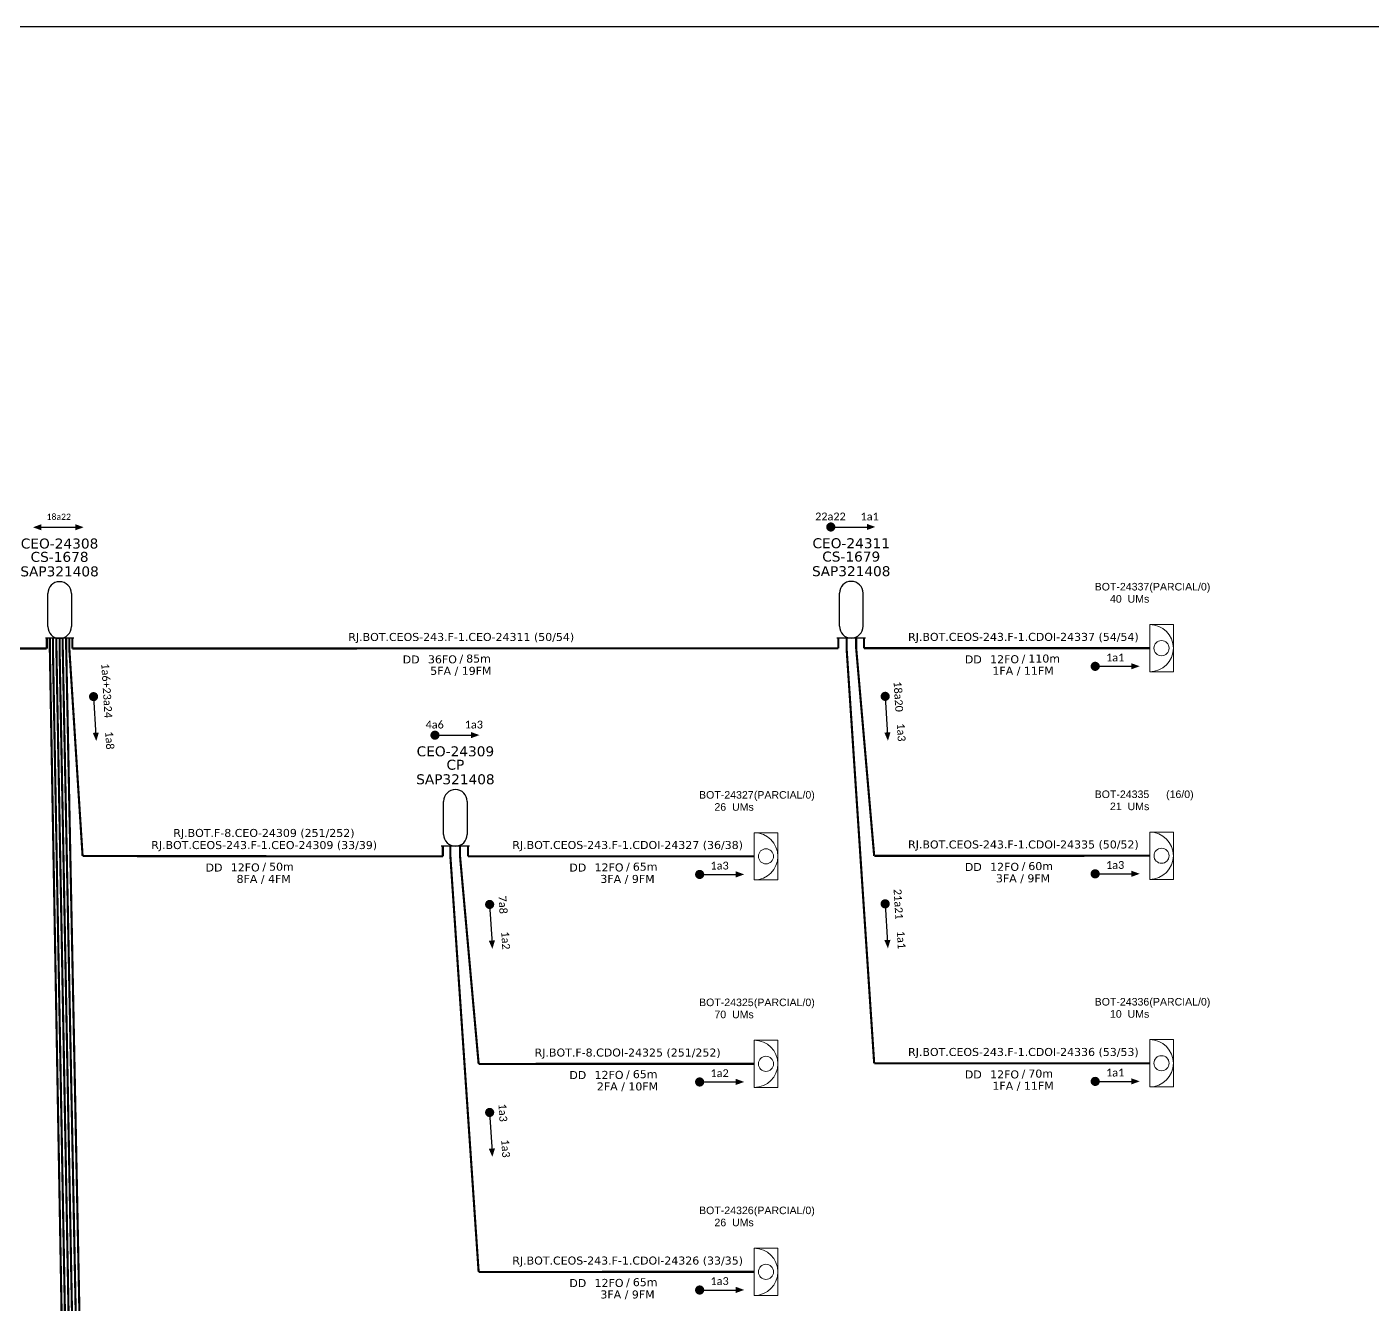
# Paper-space layout 'CDOI-24335' of a CAD drawing. Extents: x 1009 to 1848, y 3 to 597.
# Drawn here: x 1450.8 to 1633.1, y 423.7 to 596.8 of the extents above; entities that cross this region are included whole.
import ezdxf
from ezdxf.enums import TextEntityAlignment as Align

# ---------------------------------------------------------------- set-up
doc = ezdxf.new("R2010")
doc.units = 0
doc.header["$MEASUREMENT"] = 0
doc.layers.get('0').update_dxf_attribs({"linetype": 'CONTINUOUS'})
for name, color, linetype, lineweight in [("20.0-LEGENDA DOS CDO'S", 1, 'CONTINUOUS', 0), ('20.1-CDO_INTERIOR', 1, 'CONTINUOUS', 0), ('40.1-ETIQUETAS', 1, 'CONTINUOUS', 20)]:
    doc.layers.add(name, color=color, linetype=linetype, lineweight=lineweight)
for name, color, linetype in [('20.4-CEOS', 1, 'CONTINUOUS'), ('CAP a instalar', 1, 'CONTINUOUS'), ('SETA', 7, 'CONTINUOUS'), ('UNIFILAR', 7, 'CONTINUOUS')]:
    doc.layers.add(name, color=color, linetype=linetype)
doc.styles.add('ARIAL', font='arial.ttf')
doc.styles.add('siredit', font='verdana.ttf')

# ---------------------------------------------------------------- blocks, each defined once
blk = doc.blocks.new('SAN')
at = {"layer": 'SETA'}
blk.add_lwpolyline([(-2.58, 0), (6.02, 0)], dxfattribs=at)
for points in [[(-2.1, -0.66), (-3.93, 0), (-2.1, 0.67)], [(5.33, 0.68), (7.16, 0.01), (5.33, -0.65)]]:
    blk.add_solid(points, dxfattribs=at)
blk = doc.blocks.new('ETIQUETA_RS5F')
at = {"layer": '40.1-ETIQUETAS', "color": 0, "style": 'siredit'}
blk.add_text('/', height=1.5, dxfattribs=at).set_placement((1.55, -1.95), align=Align.MIDDLE_RIGHT)
for tag, p in [('ETIQUETA_R_SECUNDARIA', (1.18, 2.1)), ('ETIQUETA_R_PRIMARIA', (1.18, 4.1)), ('F_ATIVAS/F_MORTAS', (1.11, -4.24))]:
    blk.add_attdef(tag, text='', height=1.5, dxfattribs=at).set_placement(p, align=Align.MIDDLE_CENTER)
for tag, p in [('TIPO_CABO', (-6.62, -2.12)), ('CAP_CABO', (0.37, -2.09))]:
    blk.add_attdef(tag, text='', height=1.5, dxfattribs=at).set_placement(p, align=Align.MIDDLE_RIGHT)
blk.add_attdef('METROS', text='', height=1.5, dxfattribs=at).set_placement((2.11, -1.95), align=Align.MIDDLE_LEFT)
for tag, p in [('FUSÃO_1', (0.82, -8.39)), ('FUSÃO_2', (0.82, -10.6)), ('FUSÃO_3', (0.82, -12.93)), ('FUSÃO_4', (0.82, -15.14)), ('FUSÃO_5', (0.82, -17.16))]:
    blk.add_attdef(tag, text='', height=1.5, dxfattribs=at).set_placement(p, align=Align.CENTER)
blk = doc.blocks.new('CDOI_INT')
at = {"layer": '20.1-CDO_INTERIOR', "color": 0, "lineweight": 18}
blk.add_lwpolyline([(4.25, -4.25), (4.25, 4.25), (0, 4.25), (0, -4.25)], close=True, dxfattribs=at)
blk.add_circle((2.12, 0), 1.36, dxfattribs=at)
blk.add_arc((0, 0), 4.25, 270, 90, dxfattribs=at)
at = {"layer": "20.0-LEGENDA DOS CDO'S", "color": 0, "style": 'ARIAL'}
for tag, p in [('CDO_N', (-0.08, 10.38)), ('SPLITER_1', (21.18, 10.38)), ('SPLITER_2', (21.19, 8.68)), ('SAP', (-0.08, 6.23)), ('SURVEY', (-0.08, 8.2)), ('1:XX', (5.94, -2.22)), ('UMS', (5.94, -4.24))]:
    blk.add_attdef(tag, p, '', height=1.36, dxfattribs=at)
blk.add_attdef('FIBRAS_UTILIZADAS', text='', height=1.36, dxfattribs=at).set_placement((15.34, 10.38), align=Align.CENTER)

psp = doc.layouts.new('CDOI-24335')

# ---------------------------------------------------------------- linework, layer by layer
psp.add_lwpolyline([(1009.19, 2.75), (1847.76, 2.75), (1847.76, 596.75), (1009.19, 596.75), (1009.19, 2.75)])
at = {"const_width": 0.62, "elevation": 2.2}
for points in [[(1559.44, 528.98, 1), (1560.06, 528.98, 1)], [(1595.27, 510.1, 1), (1595.89, 510.1, 1)], [(1459.83, 506.3, 1), (1459.86, 505.69, 1)], [(1567.1, 506.34, 1), (1567.14, 505.72, 1)], [(1505.8, 500.77, 1), (1506.42, 500.77, 1)], [(1541.67, 481.9, 1), (1542.29, 481.9, 1)], [(1595.27, 481.98, 1), (1595.89, 481.98, 1)], [(1513.5, 478.14, 1), (1513.54, 477.52, 1)], [(1567.1, 478.22, 1), (1567.14, 477.6, 1)], [(1541.67, 453.77, 1), (1542.29, 453.77, 1)], [(1595.27, 453.85, 1), (1595.89, 453.85, 1)], [(1513.5, 449.95, 1), (1513.54, 449.33, 1)], [(1541.67, 425.58, 1), (1542.29, 425.58, 1)]]:
    psp.add_lwpolyline(points, format="xyb", close=True, dxfattribs=at)
at = {"layer": '20.1-CDO_INTERIOR', "color": 1, "lineweight": 18, "elevation": 2.2}
psp.add_lwpolyline([(1606.17, 481.23), (1606.17, 487.63), (1602.97, 487.63), (1602.97, 481.23)], close=True, dxfattribs=at)
at = {"layer": '20.1-CDO_INTERIOR', "color": 1, "lineweight": 18}
psp.add_circle((1604.57, 484.43, 2.2), 1.02, dxfattribs=at)
psp.add_arc((1602.97, 484.43, 2.2), 3.2, 270, 90, dxfattribs=at)
at = {"layer": '20.4-CEOS', "color": 0}
for p, q in [((1453.64, 515.49, 2.2), (1453.64, 519.97, 2.2)), ((1456.84, 519.97, 2.2), (1456.84, 515.49, 2.2)), ((1457.17, 513.9, 2.2), (1453.32, 513.9, 2.2))]:
    psp.add_line(p, q, dxfattribs=at)
at = {"layer": '20.4-CEOS', "color": 5}
for p, q in [((1560.92, 515.53, 2.2), (1560.92, 520.01, 2.2)), ((1564.11, 520.01, 2.2), (1564.11, 515.53, 2.2)), ((1564.44, 513.93, 2.2), (1560.59, 513.93, 2.2))]:
    psp.add_line(p, q, dxfattribs=at)
at = {"layer": '20.4-CEOS', "color": 8}
for p, q in [((1507.28, 487.33, 2.2), (1507.28, 491.8, 2.2)), ((1510.47, 491.8, 2.2), (1510.47, 487.33, 2.2)), ((1510.8, 485.73, 2.2), (1506.95, 485.73, 2.2))]:
    psp.add_line(p, q, dxfattribs=at)
at = {"layer": '20.4-CEOS', "color": 0}
for centre, start, end in [((1455.24, 519.97, 2.2), 0, 180), ((1455.24, 515.49, 2.2), 180, 0)]:
    psp.add_arc(centre, 1.6, start, end, dxfattribs=at)
at = {"layer": '20.4-CEOS', "color": 5}
for centre, start, end in [((1562.52, 520.01, 2.2), 0, 180), ((1562.52, 515.53, 2.2), 180, 0)]:
    psp.add_arc(centre, 1.6, start, end, dxfattribs=at)
at = {"layer": '20.4-CEOS', "color": 8}
for centre, start, end in [((1508.88, 491.8, 2.2), 0, 180), ((1508.88, 487.33, 2.2), 180, 0)]:
    psp.add_arc(centre, 1.6, start, end, dxfattribs=at)
at = {"layer": 'CAP a instalar', "color": 0, "ltscale": 7, "const_width": 0.289, "elevation": 2.2}
for points in [[(1560.78, 512.55), (1560.78, 513.93)], [(1349.66, 512.51), (1453.51, 512.51)], [(1453.51, 512.51), (1453.51, 513.9)], [(1453.92, 512.51), (1453.92, 513.9)], [(1458.41, 259.04), (1453.92, 512.51)], [(1456.98, 512.51), (1456.98, 513.9)], [(1456.98, 512.51), (1560.78, 512.55)]]:
    psp.add_lwpolyline(points, dxfattribs=at)
at = {"layer": 'CAP a instalar', "color": 8, "ltscale": 7, "const_width": 0.289, "elevation": 2.2}
for points in [[(1561.89, 512.55), (1561.89, 513.93)], [(1564.25, 512.55), (1564.25, 513.93)], [(1454.34, 512.51), (1454.34, 513.9)], [(1458.41, 287.22), (1454.34, 512.51)], [(1454.81, 512.51), (1454.81, 513.9)], [(1458.42, 315.41), (1454.81, 512.51)], [(1455.24, 512.51), (1455.24, 513.9)], [(1458.4, 343.56), (1455.24, 512.51)], [(1455.67, 512.51), (1455.67, 513.9)], [(1458.42, 371.71), (1455.67, 512.51)], [(1456.14, 512.51), (1456.14, 513.9)], [(1458.38, 399.86), (1456.14, 512.51)], [(1456.56, 512.51), (1456.56, 513.9)], [(1458.36, 484.39), (1456.56, 512.51)], [(1565.63, 456.3), (1561.89, 512.55)], [(1564.25, 512.56), (1602.96, 512.56)], [(1507.18, 484.34), (1507.18, 485.73)], [(1508.2, 484.34), (1508.2, 485.73)], [(1509.51, 484.34), (1509.51, 485.73)], [(1510.6, 484.34), (1510.6, 485.73)], [(1458.36, 484.39), (1507.18, 484.34)], [(1512.03, 428.03), (1508.2, 484.34)], [(1512.03, 456.22), (1509.51, 484.34)], [(1510.6, 484.35), (1549.36, 484.35)], [(1512.03, 456.22), (1549.36, 456.23)], [(1565.63, 456.3), (1602.96, 456.31)], [(1512.03, 428.03), (1549.36, 428.04)]]:
    psp.add_lwpolyline(points, dxfattribs=at)
at = {"layer": 'CAP a instalar', "color": 1, "ltscale": 7, "const_width": 0.289, "elevation": 2.2}
for points in [[(1563.19, 512.55), (1563.19, 513.93)], [(1565.63, 484.42), (1563.19, 512.55)], [(1565.63, 484.42), (1602.96, 484.43)]]:
    psp.add_lwpolyline(points, dxfattribs=at)
at = {"layer": 'SETA', "elevation": 2.2}
for points in [[(1559.75, 528.98), (1565.08, 528.98)], [(1559.75, 528.98), (1565.08, 528.98)], [(1595.58, 510.1), (1600.91, 510.1)], [(1459.85, 506), (1460.17, 500.68)], [(1567.12, 506.03), (1567.44, 500.71)], [(1506.11, 500.77), (1511.44, 500.77)], [(1506.11, 500.77), (1511.44, 500.77)], [(1541.98, 481.9), (1547.31, 481.9)], [(1595.58, 481.98), (1600.91, 481.98)], [(1513.52, 477.83), (1513.84, 472.51)], [(1567.12, 477.91), (1567.44, 472.59)], [(1541.98, 453.77), (1547.31, 453.77)], [(1595.58, 453.85), (1600.91, 453.85)], [(1513.52, 449.64), (1513.84, 444.32)], [(1541.98, 425.58), (1547.31, 425.58)]]:
    psp.add_lwpolyline(points, dxfattribs=at)
at = {"layer": 'SETA'}
for points in [[(1564.65, 529.4, 2.2), (1565.78, 528.99, 2.2), (1564.65, 528.57, 2.2)], [(1564.65, 529.4, 2.2), (1565.78, 528.99, 2.2), (1564.65, 528.57, 2.2)], [(1600.48, 510.52, 2.2), (1601.62, 510.11, 2.2), (1600.48, 509.7, 2.2)], [(1460.56, 501.13, 2.2), (1460.22, 499.97, 2.2), (1459.74, 501.08, 2.2)], [(1511.01, 501.19, 2.2), (1512.15, 500.78, 2.2), (1511.01, 500.37, 2.2)], [(1511.01, 501.19, 2.2), (1512.15, 500.78, 2.2), (1511.01, 500.37, 2.2)], [(1567.84, 501.17, 2.2), (1567.49, 500.01, 2.2), (1567.01, 501.12, 2.2)], [(1546.88, 482.32, 2.2), (1548.02, 481.9, 2.2), (1546.88, 481.49, 2.2)], [(1600.48, 482.4, 2.2), (1601.62, 481.98, 2.2), (1600.48, 481.57, 2.2)], [(1514.24, 472.96, 2.2), (1513.89, 471.8, 2.2), (1513.41, 472.91, 2.2)], [(1567.84, 473.04, 2.2), (1567.49, 471.88, 2.2), (1567.01, 472.99, 2.2)], [(1546.88, 454.19, 2.2), (1548.02, 453.78, 2.2), (1546.88, 453.37, 2.2)], [(1600.48, 454.27, 2.2), (1601.62, 453.86, 2.2), (1600.48, 453.44, 2.2)], [(1514.24, 444.77, 2.2), (1513.89, 443.62, 2.2), (1513.41, 444.72, 2.2)], [(1546.88, 426.01, 2.2), (1548.02, 425.59, 2.2), (1546.88, 425.18, 2.2)]]:
    psp.add_solid(points, dxfattribs=at)

# ---------------------------------------------------------------- block references
at = {"layer": '20.1-CDO_INTERIOR', "color": 8, "ltscale": 11}
ref = psp.add_blockref('CDOI_INT', (1602.97, 512.56, 2.2), dxfattribs=dict(at, xscale=0.7533554517852777, yscale=0.7533554517852777, zscale=0.7533554517852777))
ref.add_attrib('CDO_N', 'BOT-24337', dxfattribs={"layer": "20.0-LEGENDA DOS CDO'S", "color": 8, "height": 1.025, "style": 'ARIAL'}).set_placement((1602.91, 520.38, 2.2), align=Align.RIGHT)
ref.add_attrib('FIBRAS_UTILIZADAS', '    (PARCIAL/0)', dxfattribs={"layer": "20.0-LEGENDA DOS CDO'S", "color": 8, "height": 1.0227, "style": 'ARIAL'}).set_placement((1606.26, 520.38, 2.2), align=Align.CENTER)
ref.add_attrib('SURVEY', '40  UMs', dxfattribs={"layer": "20.0-LEGENDA DOS CDO'S", "color": 8, "height": 1.025, "style": 'ARIAL'}).set_placement((1602.91, 518.73, 2.2), align=Align.RIGHT)
ref = psp.add_blockref('CDOI_INT', (1549.37, 484.35, 2.2), dxfattribs=dict(at, xscale=0.7533554517852777, yscale=0.7533554517852777, zscale=0.7533554517852777))
ref.add_attrib('CDO_N', 'BOT-24327', dxfattribs={"layer": "20.0-LEGENDA DOS CDO'S", "color": 8, "height": 1.025, "style": 'ARIAL'}).set_placement((1549.3, 492.17, 2.2), align=Align.RIGHT)
ref.add_attrib('FIBRAS_UTILIZADAS', '    (PARCIAL/0)', dxfattribs={"layer": "20.0-LEGENDA DOS CDO'S", "color": 8, "height": 1.0227, "style": 'ARIAL'}).set_placement((1552.66, 492.17, 2.2), align=Align.CENTER)
ref.add_attrib('SURVEY', '26  UMs', dxfattribs={"layer": "20.0-LEGENDA DOS CDO'S", "color": 8, "height": 1.025, "style": 'ARIAL'}).set_placement((1549.31, 490.53, 2.2), align=Align.RIGHT)
ref = psp.add_blockref('CDOI_INT', (1549.37, 456.23, 2.2), dxfattribs=dict(at, xscale=0.7533554517852777, yscale=0.7533554517852777, zscale=0.7533554517852777))
ref.add_attrib('CDO_N', 'BOT-24325', dxfattribs={"layer": "20.0-LEGENDA DOS CDO'S", "color": 8, "height": 1.025, "style": 'ARIAL'}).set_placement((1549.3, 464.05, 2.2), align=Align.RIGHT)
ref.add_attrib('FIBRAS_UTILIZADAS', '    (PARCIAL/0)', dxfattribs={"layer": "20.0-LEGENDA DOS CDO'S", "color": 8, "height": 1.0227, "style": 'ARIAL'}).set_placement((1552.66, 464.05, 2.2), align=Align.CENTER)
ref.add_attrib('SURVEY', '70  UMs', dxfattribs={"layer": "20.0-LEGENDA DOS CDO'S", "color": 8, "height": 1.025, "style": 'ARIAL'}).set_placement((1549.31, 462.41, 2.2), align=Align.RIGHT)
ref = psp.add_blockref('CDOI_INT', (1602.97, 456.31, 2.2), dxfattribs=dict(at, xscale=0.7533554517852777, yscale=0.7533554517852777, zscale=0.7533554517852777))
ref.add_attrib('CDO_N', 'BOT-24336', dxfattribs={"layer": "20.0-LEGENDA DOS CDO'S", "color": 8, "height": 1.025, "style": 'ARIAL'}).set_placement((1602.91, 464.13, 2.2), align=Align.RIGHT)
ref.add_attrib('FIBRAS_UTILIZADAS', '    (PARCIAL/0)', dxfattribs={"layer": "20.0-LEGENDA DOS CDO'S", "color": 8, "height": 1.0227, "style": 'ARIAL'}).set_placement((1606.26, 464.13, 2.2), align=Align.CENTER)
ref.add_attrib('SURVEY', '10  UMs', dxfattribs={"layer": "20.0-LEGENDA DOS CDO'S", "color": 8, "height": 1.025, "style": 'ARIAL'}).set_placement((1602.91, 462.48, 2.2), align=Align.RIGHT)
ref = psp.add_blockref('CDOI_INT', (1549.37, 428.04, 2.2), dxfattribs=dict(at, xscale=0.7533554517852777, yscale=0.7533554517852777, zscale=0.7533554517852777))
ref.add_attrib('CDO_N', 'BOT-24326', dxfattribs={"layer": "20.0-LEGENDA DOS CDO'S", "color": 8, "height": 1.025, "style": 'ARIAL'}).set_placement((1549.3, 435.86, 2.2), align=Align.RIGHT)
ref.add_attrib('FIBRAS_UTILIZADAS', '    (PARCIAL/0)', dxfattribs={"layer": "20.0-LEGENDA DOS CDO'S", "color": 8, "height": 1.0227, "style": 'ARIAL'}).set_placement((1552.66, 435.86, 2.2), align=Align.CENTER)
ref.add_attrib('SURVEY', '26  UMs', dxfattribs={"layer": "20.0-LEGENDA DOS CDO'S", "color": 8, "height": 1.025, "style": 'ARIAL'}).set_placement((1549.31, 434.22, 2.2), align=Align.RIGHT)
at = {"layer": '40.1-ETIQUETAS', "color": 0}
ref = psp.add_blockref('ETIQUETA_RS5F', (1508.81, 512.56, 2.2), dxfattribs=dict(at, xscale=0.7229735360686504, yscale=0.7229735360686504, zscale=0.7229735360686504))
ref.add_attrib('ETIQUETA_R_SECUNDARIA', 'RJ.BOT.CEOS-243.F-1.CEO-24311 (50/54)', dxfattribs={"color": 0, "height": 1.0845, "style": 'siredit'}).set_placement((1509.67, 514.08, 2.2), align=Align.MIDDLE_CENTER)
ref.add_attrib('TIPO_CABO', 'DD', dxfattribs={"color": 0, "height": 1.084, "style": 'siredit'}).set_placement((1504.03, 511.03, 2.2), align=Align.MIDDLE_RIGHT)
ref.add_attrib('CAP_CABO', '36FO', dxfattribs={"color": 0, "height": 1.084, "style": 'siredit'}).set_placement((1509.08, 511.05, 2.2), align=Align.MIDDLE_RIGHT)
ref.add_attrib('METROS', '85m', dxfattribs={"color": 0, "height": 1.084, "style": 'siredit'}).set_placement((1510.34, 511.15, 2.2), align=Align.MIDDLE_LEFT)
ref.add_attrib('F_ATIVAS/F_MORTAS', '5FA / 19FM', dxfattribs={"color": 0, "height": 1.084, "style": 'siredit'}).set_placement((1509.62, 509.49, 2.2), align=Align.MIDDLE_CENTER)
at = {"layer": '40.1-ETIQUETAS', "color": 8}
ref = psp.add_blockref('ETIQUETA_RS5F', (1584.99, 512.57, 2.2), dxfattribs=dict(at, xscale=0.7229735360686504, yscale=0.7229735360686504, zscale=0.7229735360686504))
ref.add_attrib('ETIQUETA_R_SECUNDARIA', 'RJ.BOT.CEOS-243.F-1.CDOI-24337 (54/54)', dxfattribs={"color": 0, "height": 1.0845, "style": 'siredit'}).set_placement((1585.85, 514.09, 2.2), align=Align.MIDDLE_CENTER)
ref.add_attrib('TIPO_CABO', 'DD', dxfattribs={"color": 0, "height": 1.084, "style": 'siredit'}).set_placement((1580.21, 511.04, 2.2), align=Align.MIDDLE_RIGHT)
ref.add_attrib('CAP_CABO', '12FO', dxfattribs={"color": 0, "height": 1.084, "style": 'siredit'}).set_placement((1585.26, 511.06, 2.2), align=Align.MIDDLE_RIGHT)
ref.add_attrib('METROS', '110m', dxfattribs={"color": 0, "height": 1.084, "style": 'siredit'}).set_placement((1586.52, 511.16, 2.2), align=Align.MIDDLE_LEFT)
ref.add_attrib('F_ATIVAS/F_MORTAS', '1FA / 11FM', dxfattribs={"color": 0, "height": 1.084, "style": 'siredit'}).set_placement((1585.8, 509.5, 2.2), align=Align.MIDDLE_CENTER)
ref = psp.add_blockref('ETIQUETA_RS5F', (1482.1, 484.36, 2.2), dxfattribs=dict(at, xscale=0.7229735360686504, yscale=0.7229735360686504, zscale=0.7229735360686504))
ref.add_attrib('ETIQUETA_R_PRIMARIA', 'RJ.BOT.F-8.CEO-24309 (251/252)', dxfattribs={"color": 0, "height": 1.0845, "style": 'siredit'}).set_placement((1482.93, 487.52, 2.2), align=Align.MIDDLE_CENTER)
ref.add_attrib('ETIQUETA_R_SECUNDARIA', 'RJ.BOT.CEOS-243.F-1.CEO-24309 (33/39)', dxfattribs={"color": 0, "height": 1.0845, "style": 'siredit'}).set_placement((1482.96, 485.88, 2.2), align=Align.MIDDLE_CENTER)
ref.add_attrib('TIPO_CABO', 'DD', dxfattribs={"color": 0, "height": 1.084, "style": 'siredit'}).set_placement((1477.32, 482.83, 2.2), align=Align.MIDDLE_RIGHT)
ref.add_attrib('CAP_CABO', '12FO', dxfattribs={"color": 0, "height": 1.084, "style": 'siredit'}).set_placement((1482.36, 482.85, 2.2), align=Align.MIDDLE_RIGHT)
ref.add_attrib('METROS', '50m', dxfattribs={"color": 0, "height": 1.084, "style": 'siredit'}).set_placement((1483.63, 482.95, 2.2), align=Align.MIDDLE_LEFT)
ref.add_attrib('F_ATIVAS/F_MORTAS', '8FA / 4FM', dxfattribs={"color": 0, "height": 1.084, "style": 'siredit'}).set_placement((1482.9, 481.29, 2.2), align=Align.MIDDLE_CENTER)
ref = psp.add_blockref('ETIQUETA_RS5F', (1531.39, 484.36, 2.2), dxfattribs=dict(at, xscale=0.7229735360686504, yscale=0.7229735360686504, zscale=0.7229735360686504))
ref.add_attrib('ETIQUETA_R_PRIMARIA', 'RJ.BOT.CEOS-243.F-1.CDOI-24327 (36/38)', dxfattribs={"color": 0, "height": 1.0845, "style": 'siredit'}).set_placement((1532.22, 485.89, 2.2), align=Align.MIDDLE_CENTER)
ref.add_attrib('TIPO_CABO', 'DD', dxfattribs={"color": 0, "height": 1.084, "style": 'siredit'}).set_placement((1526.61, 482.83, 2.2), align=Align.MIDDLE_RIGHT)
ref.add_attrib('CAP_CABO', '12FO', dxfattribs={"color": 0, "height": 1.084, "style": 'siredit'}).set_placement((1531.66, 482.85, 2.2), align=Align.MIDDLE_RIGHT)
ref.add_attrib('METROS', '65m', dxfattribs={"color": 0, "height": 1.084, "style": 'siredit'}).set_placement((1532.92, 482.95, 2.2), align=Align.MIDDLE_LEFT)
ref.add_attrib('F_ATIVAS/F_MORTAS', '3FA / 9FM', dxfattribs={"color": 0, "height": 1.084, "style": 'siredit'}).set_placement((1532.2, 481.29, 2.2), align=Align.MIDDLE_CENTER)
at = {"layer": '40.1-ETIQUETAS', "color": 1}
ref = psp.add_blockref('ETIQUETA_RS5F', (1584.99, 484.44, 2.2), dxfattribs=dict(at, xscale=0.7229735360686504, yscale=0.7229735360686504, zscale=0.7229735360686504))
ref.add_attrib('ETIQUETA_R_SECUNDARIA', 'RJ.BOT.CEOS-243.F-1.CDOI-24335 (50/52)', dxfattribs={"color": 0, "height": 1.0845, "style": 'siredit'}).set_placement((1585.85, 485.96, 2.2), align=Align.MIDDLE_CENTER)
ref.add_attrib('TIPO_CABO', 'DD', dxfattribs={"color": 0, "height": 1.084, "style": 'siredit'}).set_placement((1580.21, 482.91, 2.2), align=Align.MIDDLE_RIGHT)
ref.add_attrib('CAP_CABO', '12FO', dxfattribs={"color": 0, "height": 1.084, "style": 'siredit'}).set_placement((1585.26, 482.93, 2.2), align=Align.MIDDLE_RIGHT)
ref.add_attrib('METROS', '60m', dxfattribs={"color": 0, "height": 1.084, "style": 'siredit'}).set_placement((1586.52, 483.03, 2.2), align=Align.MIDDLE_LEFT)
ref.add_attrib('F_ATIVAS/F_MORTAS', '3FA / 9FM', dxfattribs={"color": 0, "height": 1.084, "style": 'siredit'}).set_placement((1585.8, 481.37, 2.2), align=Align.MIDDLE_CENTER)
at = {"layer": '40.1-ETIQUETAS', "color": 8}
ref = psp.add_blockref('ETIQUETA_RS5F', (1531.39, 456.24, 2.2), dxfattribs=dict(at, xscale=0.7229735360686504, yscale=0.7229735360686504, zscale=0.7229735360686504))
ref.add_attrib('ETIQUETA_R_PRIMARIA', 'RJ.BOT.F-8.CDOI-24325 (251/252)', dxfattribs={"color": 0, "height": 1.0845, "style": 'siredit'}).set_placement((1532.22, 457.76, 2.2), align=Align.MIDDLE_CENTER)
ref.add_attrib('TIPO_CABO', 'DD', dxfattribs={"color": 0, "height": 1.084, "style": 'siredit'}).set_placement((1526.61, 454.71, 2.2), align=Align.MIDDLE_RIGHT)
ref.add_attrib('CAP_CABO', '12FO', dxfattribs={"color": 0, "height": 1.084, "style": 'siredit'}).set_placement((1531.66, 454.73, 2.2), align=Align.MIDDLE_RIGHT)
ref.add_attrib('METROS', '65m', dxfattribs={"color": 0, "height": 1.084, "style": 'siredit'}).set_placement((1532.92, 454.83, 2.2), align=Align.MIDDLE_LEFT)
ref.add_attrib('F_ATIVAS/F_MORTAS', '2FA / 10FM', dxfattribs={"color": 0, "height": 1.084, "style": 'siredit'}).set_placement((1532.2, 453.17, 2.2), align=Align.MIDDLE_CENTER)
ref = psp.add_blockref('ETIQUETA_RS5F', (1584.99, 456.32, 2.2), dxfattribs=dict(at, xscale=0.7229735360686504, yscale=0.7229735360686504, zscale=0.7229735360686504))
ref.add_attrib('ETIQUETA_R_SECUNDARIA', 'RJ.BOT.CEOS-243.F-1.CDOI-24336 (53/53)', dxfattribs={"color": 0, "height": 1.0845, "style": 'siredit'}).set_placement((1585.85, 457.84, 2.2), align=Align.MIDDLE_CENTER)
ref.add_attrib('TIPO_CABO', 'DD', dxfattribs={"color": 0, "height": 1.084, "style": 'siredit'}).set_placement((1580.21, 454.79, 2.2), align=Align.MIDDLE_RIGHT)
ref.add_attrib('CAP_CABO', '12FO', dxfattribs={"color": 0, "height": 1.084, "style": 'siredit'}).set_placement((1585.26, 454.8, 2.2), align=Align.MIDDLE_RIGHT)
ref.add_attrib('METROS', '70m', dxfattribs={"color": 0, "height": 1.084, "style": 'siredit'}).set_placement((1586.52, 454.91, 2.2), align=Align.MIDDLE_LEFT)
ref.add_attrib('F_ATIVAS/F_MORTAS', '1FA / 11FM', dxfattribs={"color": 0, "height": 1.084, "style": 'siredit'}).set_placement((1585.8, 453.25, 2.2), align=Align.MIDDLE_CENTER)
ref = psp.add_blockref('ETIQUETA_RS5F', (1531.39, 428.05, 2.2), dxfattribs=dict(at, xscale=0.7229735360686504, yscale=0.7229735360686504, zscale=0.7229735360686504))
ref.add_attrib('ETIQUETA_R_PRIMARIA', 'RJ.BOT.CEOS-243.F-1.CDOI-24326 (33/35)', dxfattribs={"color": 0, "height": 1.0845, "style": 'siredit'}).set_placement((1532.22, 429.57, 2.2), align=Align.MIDDLE_CENTER)
ref.add_attrib('TIPO_CABO', 'DD', dxfattribs={"color": 0, "height": 1.084, "style": 'siredit'}).set_placement((1526.61, 426.52, 2.2), align=Align.MIDDLE_RIGHT)
ref.add_attrib('CAP_CABO', '12FO', dxfattribs={"color": 0, "height": 1.084, "style": 'siredit'}).set_placement((1531.66, 426.54, 2.2), align=Align.MIDDLE_RIGHT)
ref.add_attrib('METROS', '65m', dxfattribs={"color": 0, "height": 1.084, "style": 'siredit'}).set_placement((1532.92, 426.64, 2.2), align=Align.MIDDLE_LEFT)
ref.add_attrib('F_ATIVAS/F_MORTAS', '3FA / 9FM', dxfattribs={"color": 0, "height": 1.084, "style": 'siredit'}).set_placement((1532.2, 424.98, 2.2), align=Align.MIDDLE_CENTER)
at = {"layer": 'UNIFILAR', "color": 5, "lineweight": -3, "xscale": 0.6198332864937347, "yscale": 0.6198332864937347, "zscale": 0.6198332864937347}
psp.add_blockref('SAN', (1454.07, 528.94, 2.2), dxfattribs=at)

# ---------------------------------------------------------------- texts
at = {"insert": (1455.13, 530.36, 2.2), "char_height": 0.843, "width": 15.7182, "attachment_point": 5}
psp.add_mtext('\\C7;\\fCalibri|b0|i0|c0|p34;18a22', dxfattribs=at)
at = {"color": 0, "char_height": 1.0604, "width": 15.7182, "attachment_point": 5}
for s, insert in [('\\C7;\\fCalibri|b0|i0|c0|p34;22a22', (1559.7, 530.4, 2.2)), ('\\C7;\\fCalibri|b0|i0|c0|p34;1a1', (1565.02, 530.4, 2.2)), ('\\C7;\\fCalibri|b0|i0|c0|p34;1a1', (1598.28, 511.29, 2.2)), ('\\C7;\\fCalibri|b0|i0|c0|p34;4a6', (1506.07, 502.2, 2.2)), ('\\C7;\\fCalibri|b0|i0|c0|p34;1a3', (1511.38, 502.2, 2.2)), ('\\C7;\\fCalibri|b0|i0|c0|p34;1a3', (1544.68, 483.09, 2.2)), ('\\C7;\\fCalibri|b0|i0|c0|p34;1a3', (1598.28, 483.17, 2.2)), ('\\C7;\\fCalibri|b0|i0|c0|p34;1a2', (1544.68, 454.96, 2.2)), ('\\C7;\\fCalibri|b0|i0|c0|p34;1a1', (1598.28, 455.04, 2.2)), ('\\C7;\\fCalibri|b0|i0|c0|p34;1a3', (1544.68, 426.78, 2.2))]:
    psp.add_mtext(s, dxfattribs=dict(at, insert=insert))
at = {"color": 0, "char_height": 1.0604, "width": 15.7182, "attachment_point": 5, "rotation": 273.4639}
for s, insert in [('\\C7;\\fCalibri|b0|i0|c0|p34;1a6+23a24', (1461.64, 506.8, 2.2)), ('\\C7;\\fCalibri|b0|i0|c0|p34;18a20', (1568.91, 506, 2.2)), ('\\C7;\\fCalibri|b0|i0|c0|p34;1a3', (1569.29, 501.15, 2.2)), ('\\C7;\\fCalibri|b0|i0|c0|p34;1a8', (1462.02, 500.06, 2.2)), ('\\C7;\\fCalibri|b0|i0|c0|p34;21a21', (1568.91, 477.87, 2.2)), ('\\C7;\\fCalibri|b0|i0|c0|p34;7a8', (1515.31, 477.79, 2.2)), ('\\C7;\\fCalibri|b0|i0|c0|p34;1a2', (1515.69, 472.95, 2.2)), ('\\C7;\\fCalibri|b0|i0|c0|p34;1a1', (1569.29, 473.03, 2.2)), ('\\C7;\\fCalibri|b0|i0|c0|p34;1a3', (1515.31, 449.61, 2.2)), ('\\C7;\\fCalibri|b0|i0|c0|p34;1a3', (1515.69, 444.76, 2.2))]:
    psp.add_mtext(s, dxfattribs=dict(at, insert=insert))
at = {"layer": "20.0-LEGENDA DOS CDO'S", "color": 1, "linetype": 'Continuous', "style": 'ARIAL'}
for s, p in [('BOT-24335', (1602.91, 492.25, 2.2)), ('21  UMs', (1602.91, 490.61, 2.2))]:
    psp.add_text(s, height=1.025, dxfattribs=at).set_placement(p, align=Align.RIGHT)
psp.add_text('    (16/0)', height=1.023, dxfattribs=at).set_placement((1606.26, 492.25, 2.2), align=Align.CENTER)
at = {"layer": '20.4-CEOS', "color": 0, "style": 'siredit'}
for tag, text, height, p in [('CEO-24308', 'CEOSXXX', 1.353, (1455.24, 527.42, 2.2)), ('CS-1678', '', 1.35, (1455.24, 525.61, 2.2)), ('SAP321408', '', 1.35, (1455.24, 523.64, 2.2))]:
    psp.add_attdef(tag, text=text, height=height, dxfattribs=at).set_placement(p, align=Align.TOP_CENTER)
at = {"layer": '20.4-CEOS', "color": 5, "style": 'siredit'}
for tag, text, height, p in [('CEO-24311', 'CEOSXXX', 1.353, (1562.52, 527.46, 2.2)), ('CS-1679', '', 1.35, (1562.52, 525.65, 2.2)), ('SAP321408', '', 1.35, (1562.52, 523.67, 2.2))]:
    psp.add_attdef(tag, text=text, height=height, dxfattribs=at).set_placement(p, align=Align.TOP_CENTER)
at = {"layer": '20.4-CEOS', "color": 8, "style": 'siredit'}
for tag, text, height, p in [('CEO-24309', 'CEOSXXX', 1.353, (1508.88, 499.26, 2.2)), ('CP', '', 1.35, (1508.88, 497.44, 2.2)), ('SAP321408', '', 1.35, (1508.88, 495.47, 2.2))]:
    psp.add_attdef(tag, text=text, height=height, dxfattribs=at).set_placement(p, align=Align.TOP_CENTER)

doc.saveas('drawing.dxf')
